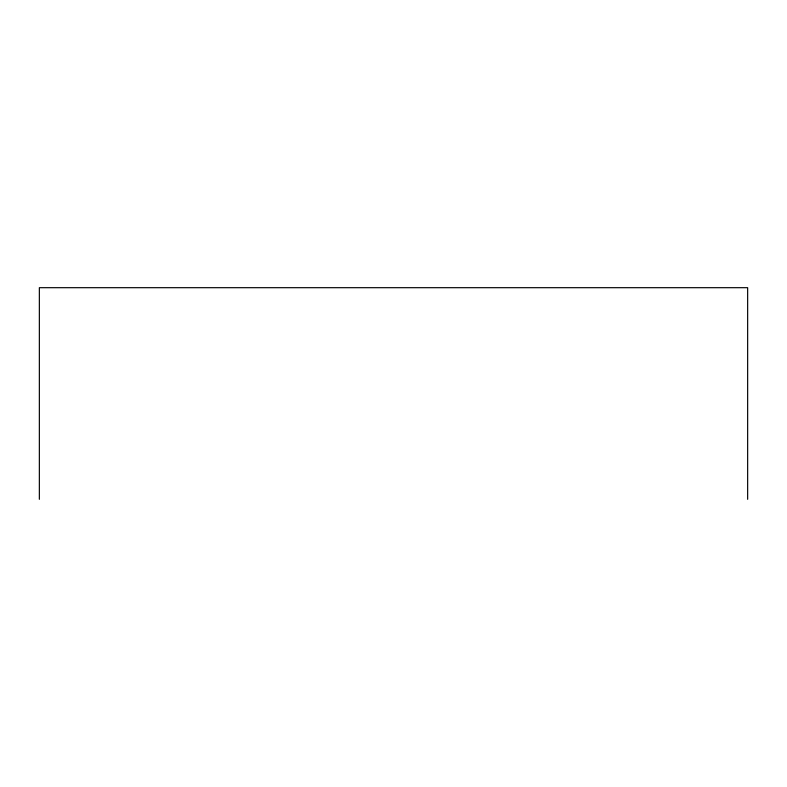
<?xml version="1.0" encoding="UTF-8"?>
<svg xmlns="http://www.w3.org/2000/svg" width="787" height="787" viewBox="0 0 787 787"><rect width="100%" height="100%" fill="white"/><g stroke="black" fill="none" stroke-linecap="round" stroke-linejoin="round"><path stroke-width="1.18" d="M747.65 499.312L747.65 287.688L39.35 287.688L39.35 499.312"/></g></svg>
